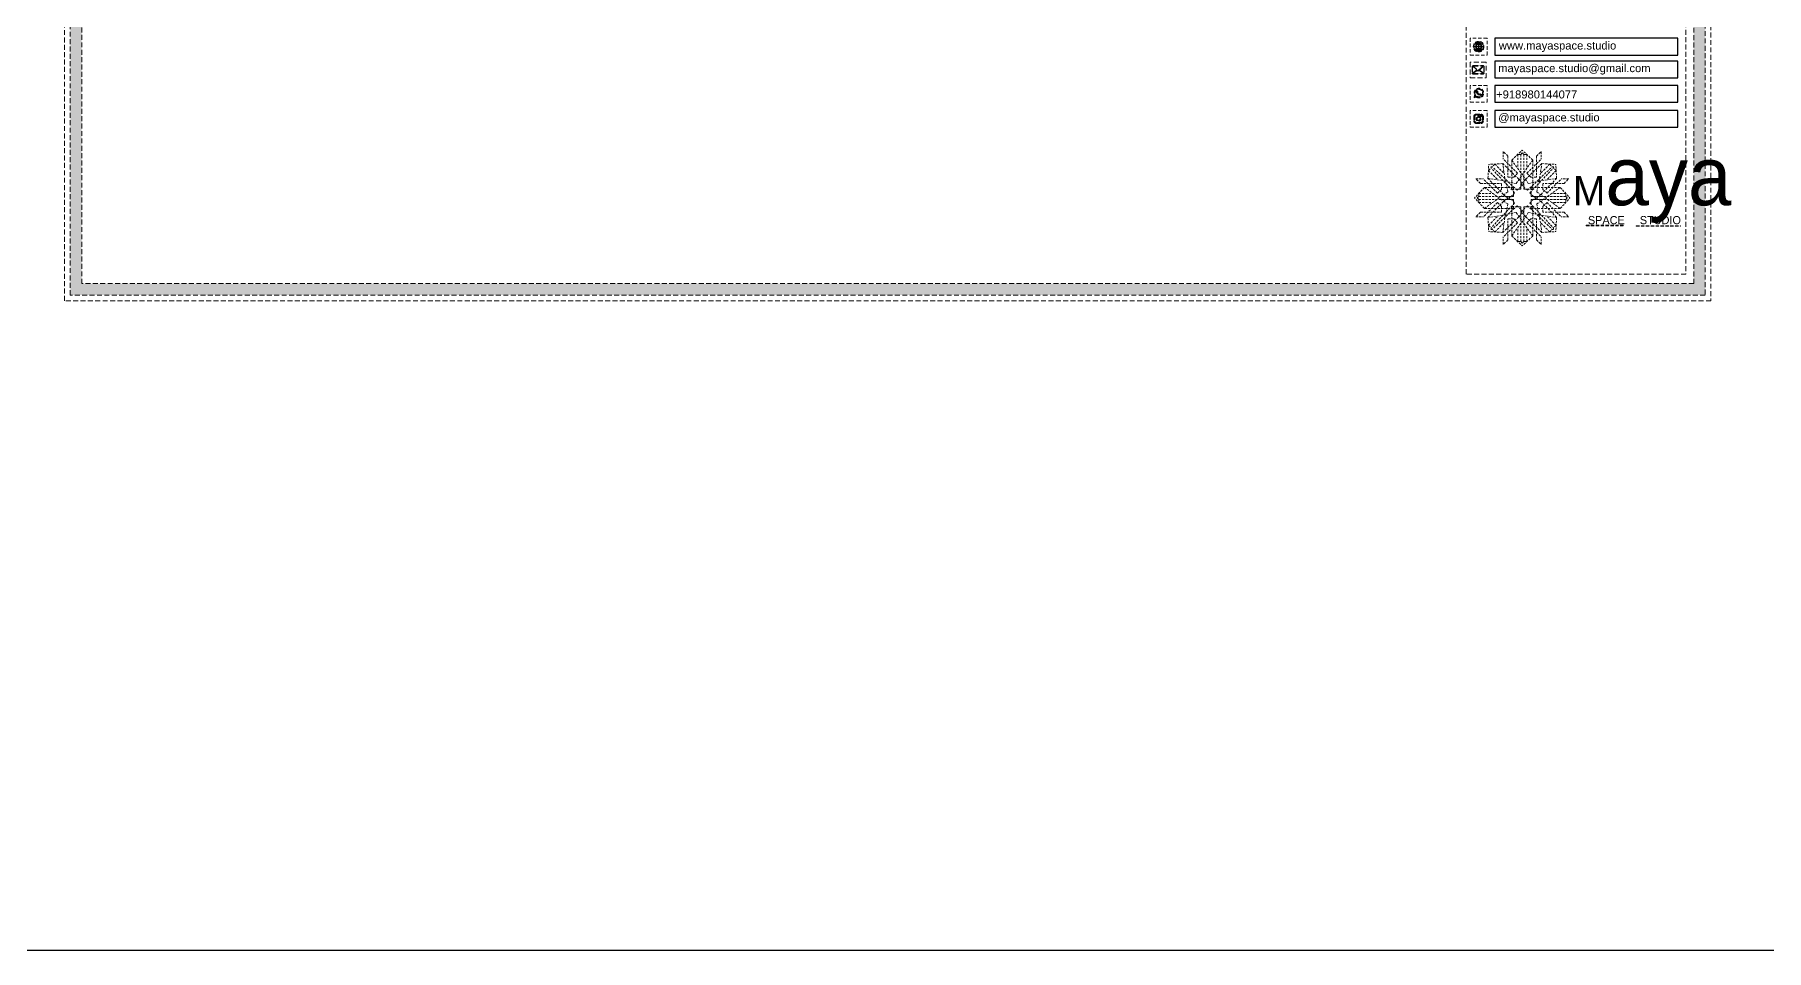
# Model space of a CAD drawing. Header units: millimetres. Extents: x 56222 to 3066687, y -650199 to -121287.
# Drawn here: x 140630.4 to 140982, y -184419.2 to -184233.2 of the extents above; entities that cross this region are included whole.
import ezdxf

# ---------------------------------------------------------------- set-up
doc = ezdxf.new("R2010")
doc.units = ezdxf.units.MM
doc.header["$MEASUREMENT"] = 0
doc.linetypes.add('DASHEDX2', pattern=[1.5, 1, -0.5])
doc.layers.add('Dimension', color=10, linetype='DASHEDX2', lineweight=20)
doc.layers.add('XX~SLAB ( BEAM )~ ( DIM )', color=7, linetype='Continuous', lineweight=9)
doc.styles.get("Standard").update_dxf_attribs({"font": 'arial.ttf', "height": 6})

# ---------------------------------------------------------------- blocks, each defined once
blk = doc.blocks.new('FSFSF')
at = {"color": 42, "lineweight": 5, "true_color": 0xe0ac11}
for p, q in [((28600.03, 143.51), (28600.03, 140.16)), ((28602.15, 141.41), (28600.03, 143.51)), ((28606.47, 133.76), (28600.03, 140.16)), ((28602.15, 141.41), (28602.15, 131.95)), ((28603.86, 139.69), (28608.58, 144.08)), ((28607.9, 142.22), (28606.58, 142.22)), ((28606.58, 142.22), (28606.58, 135.84)), ((28607.9, 142.22), (28608.58, 142.85)), ((28607.9, 142.22), (28607.9, 126.58)), ((28613.31, 139.69), (28608.58, 144.08)), ((28609.27, 142.22), (28608.59, 142.85)), ((28609.27, 142.22), (28609.27, 126.58)), ((28609.27, 142.22), (28610.59, 142.22)), ((28610.59, 142.22), (28610.59, 135.84)), ((28610.7, 133.76), (28617.14, 140.16)), ((28615.02, 141.41), (28617.14, 143.51)), ((28615.02, 141.41), (28615.02, 131.95)), ((28617.14, 143.51), (28617.14, 140.16)), ((28593.19, 131.45), (28593.54, 137.71)), ((28593.39, 135), (28594.56, 136.12)), ((28593.39, 135), (28597.6, 130.78)), ((28599.8, 138.06), (28593.54, 137.71)), ((28595.12, 136.69), (28594.53, 136.69)), ((28594.56, 136.12), (28594.56, 136.71)), ((28605.17, 124.98), (28594.56, 136.12)), ((28596.24, 137.86), (28595.12, 136.69)), ((28606.27, 126.08), (28595.12, 136.69)), ((28596.24, 137.86), (28600.47, 133.65)), ((28601.03, 130), (28599.8, 138.06)), ((28599.8, 138.05), (28608.58, 129.56)), ((28603.86, 126.58), (28603.86, 139.69)), ((28603.86, 139.69), (28608.58, 133.02)), ((28606.47, 133.76), (28604.75, 131.95)), ((28605.86, 129.18), (28608.58, 133.02)), ((28613.31, 139.69), (28608.59, 133.02)), ((28617.37, 138.05), (28608.59, 129.56)), ((28611.31, 129.18), (28608.59, 133.02)), ((28610.7, 133.76), (28612.42, 131.95)), ((28610.9, 126.08), (28622.05, 136.69)), ((28612.02, 124.98), (28622.62, 136.12)), ((28613.31, 126.58), (28613.31, 139.69)), ((28616.14, 130), (28617.37, 138.06)), ((28620.93, 137.86), (28616.7, 133.65)), ((28617.37, 138.06), (28623.63, 137.71)), ((28623.8, 135), (28619.59, 130.78)), ((28620.93, 137.86), (28622.05, 136.69)), ((28622.05, 136.69), (28622.64, 136.69)), ((28622.62, 136.12), (28622.62, 136.71)), ((28623.8, 135), (28622.62, 136.12)), ((28624, 131.45), (28623.65, 137.71)), ((28591.56, 127.39), (28587.17, 122.66)), ((28587.73, 131.22), (28591.08, 131.22)), ((28589.84, 129.1), (28587.73, 131.22)), ((28589.03, 123.35), (28589.03, 124.67)), ((28589.03, 124.67), (28595.4, 124.67)), ((28589.84, 129.1), (28599.29, 129.1)), ((28597.49, 124.78), (28591.08, 131.22)), ((28604.66, 127.39), (28591.56, 127.39)), ((28591.56, 127.39), (28598.23, 122.67)), ((28593.19, 131.45), (28601.69, 122.67)), ((28601.25, 130.22), (28593.19, 131.45)), ((28597.49, 124.78), (28599.29, 126.5)), ((28602.07, 125.39), (28598.23, 122.67)), ((28599.29, 126.5), (28599.29, 129.1)), ((28605.86, 129.18), (28601.03, 130)), ((28602.07, 125.39), (28601.25, 130.22)), ((28604.75, 131.95), (28602.15, 131.95)), ((28605.17, 124.98), (28602.97, 122.67)), ((28603.68, 126.54), (28603.68, 127.39)), ((28604.66, 126.54), (28603.68, 126.54)), ((28604.71, 127.57), (28603.86, 127.57)), ((28607.9, 126.58), (28603.86, 126.58)), ((28604.66, 123.35), (28604.66, 127.39)), ((28604.7, 126.58), (28604.71, 127.57)), ((28606.27, 126.08), (28608.58, 128.27)), ((28607.9, 128.92), (28608.58, 129.56)), ((28607.9, 128.92), (28608.58, 128.27)), ((28609.27, 128.92), (28608.59, 129.56)), ((28609.27, 128.92), (28608.59, 128.27)), ((28610.9, 126.08), (28608.59, 128.27)), ((28609.27, 126.58), (28613.31, 126.58)), ((28611.31, 129.18), (28616.14, 130)), ((28612.02, 124.98), (28614.21, 122.67)), ((28612.42, 131.95), (28615.02, 131.95)), ((28612.46, 126.58), (28612.46, 127.57)), ((28612.46, 127.57), (28613.31, 127.57)), ((28612.52, 123.35), (28612.52, 127.39)), ((28612.52, 127.39), (28625.63, 127.39)), ((28612.52, 126.54), (28613.51, 126.54)), ((28613.51, 126.54), (28613.51, 127.39)), ((28615.12, 125.39), (28615.94, 130.22)), ((28615.12, 125.39), (28618.96, 122.67)), ((28623.99, 131.45), (28615.5, 122.67)), ((28615.94, 130.22), (28624, 131.45)), ((28627.34, 129.1), (28617.89, 129.1)), ((28617.89, 126.5), (28617.89, 129.1)), ((28619.7, 124.78), (28617.89, 126.5)), ((28625.63, 127.39), (28618.96, 122.67)), ((28619.7, 124.78), (28626.1, 131.22)), ((28628.16, 124.67), (28621.78, 124.67)), ((28625.63, 127.39), (28630.02, 122.66)), ((28629.45, 131.22), (28626.1, 131.22)), ((28627.34, 129.1), (28629.45, 131.22)), ((28628.16, 123.35), (28628.16, 124.67)), ((28591.56, 117.94), (28587.17, 122.66)), ((28589.03, 123.35), (28588.4, 122.67)), ((28589.03, 121.98), (28588.4, 122.65)), ((28589.03, 123.35), (28604.66, 123.35)), ((28589.03, 121.98), (28604.66, 121.98)), ((28589.03, 121.98), (28589.03, 120.66)), ((28589.03, 120.66), (28595.4, 120.66)), ((28597.49, 120.54), (28591.08, 114.11)), ((28591.56, 117.94), (28598.23, 122.65)), ((28604.66, 117.94), (28591.56, 117.94)), ((28593.19, 113.88), (28601.69, 122.65)), ((28605.17, 120.35), (28594.56, 109.2)), ((28606.27, 119.15), (28595.12, 108.54)), ((28597.49, 120.54), (28599.29, 118.83)), ((28602.07, 119.94), (28598.23, 122.65)), ((28599.29, 118.83), (28599.29, 116.23)), ((28602.07, 119.94), (28601.25, 115.1)), ((28602.33, 123.35), (28601.69, 122.67)), ((28602.33, 121.98), (28601.69, 122.65)), ((28602.33, 123.35), (28602.97, 122.67)), ((28602.33, 121.98), (28602.97, 122.65)), ((28605.17, 120.35), (28602.97, 122.65)), ((28604.66, 118.78), (28603.68, 118.78)), ((28603.68, 118.78), (28603.68, 117.94)), ((28607.9, 118.65), (28603.86, 118.65)), ((28603.86, 118.65), (28603.86, 105.54)), ((28604.71, 117.66), (28603.86, 117.66)), ((28604.66, 121.98), (28604.66, 117.94)), ((28604.7, 118.65), (28604.71, 117.66)), ((28606.27, 119.15), (28608.58, 116.96)), ((28607.9, 103.01), (28607.9, 118.65)), ((28607.9, 116.31), (28608.58, 116.96)), ((28610.9, 119.15), (28608.59, 116.96)), ((28609.27, 116.31), (28608.59, 116.96)), ((28609.27, 118.65), (28613.31, 118.65)), ((28609.27, 103.01), (28609.27, 118.65)), ((28610.9, 119.15), (28622.05, 108.54)), ((28612.02, 120.35), (28614.21, 122.65)), ((28612.02, 120.35), (28622.62, 109.2)), ((28612.46, 118.65), (28612.46, 117.66)), ((28612.46, 117.66), (28613.31, 117.66)), ((28628.16, 123.35), (28612.52, 123.35)), ((28612.52, 121.98), (28612.52, 117.94)), ((28628.16, 121.98), (28612.52, 121.98)), ((28612.52, 118.78), (28613.51, 118.78)), ((28612.52, 117.94), (28625.63, 117.94)), ((28613.31, 118.65), (28613.31, 105.54)), ((28613.51, 118.78), (28613.51, 117.94)), ((28614.85, 123.35), (28614.21, 122.67)), ((28614.85, 121.98), (28614.21, 122.65)), ((28614.85, 123.35), (28615.5, 122.67)), ((28614.85, 121.98), (28615.5, 122.65)), ((28615.12, 119.94), (28618.96, 122.65)), ((28615.12, 119.94), (28615.94, 115.1)), ((28623.99, 113.88), (28615.5, 122.65)), ((28619.7, 120.54), (28617.89, 118.83)), ((28617.89, 118.83), (28617.89, 116.23)), ((28625.63, 117.94), (28618.96, 122.65)), ((28619.7, 120.54), (28626.1, 114.11)), ((28628.16, 120.66), (28621.78, 120.66)), ((28625.63, 117.94), (28630.02, 122.66)), ((28628.16, 123.35), (28628.78, 122.67)), ((28628.16, 121.98), (28628.78, 122.65)), ((28628.16, 121.98), (28628.16, 120.66)), ((28589.84, 116.23), (28587.73, 114.11)), ((28587.73, 114.11), (28591.08, 114.11)), ((28589.84, 116.23), (28599.29, 116.23)), ((28601.25, 115.1), (28593.19, 113.87)), ((28593.19, 113.87), (28593.54, 107.62)), ((28593.39, 110.32), (28597.6, 114.55)), ((28593.39, 110.32), (28594.56, 109.2)), ((28594.56, 109.2), (28594.56, 108.61)), ((28596.24, 107.37), (28600.47, 111.58)), ((28599.8, 107.17), (28608.58, 115.67)), ((28601.03, 115.23), (28599.8, 107.17)), ((28606.47, 111.47), (28600.03, 105.07)), ((28605.86, 116.05), (28601.03, 115.23)), ((28602.15, 103.82), (28602.15, 113.27)), ((28604.75, 113.27), (28602.15, 113.27)), ((28603.86, 105.54), (28608.58, 112.21)), ((28606.47, 111.47), (28604.75, 113.27)), ((28605.86, 116.05), (28608.58, 112.21)), ((28606.58, 103.01), (28606.58, 109.38)), ((28607.9, 116.31), (28608.58, 115.67)), ((28609.27, 116.31), (28608.59, 115.67)), ((28611.31, 116.05), (28608.59, 112.21)), ((28617.37, 107.17), (28608.59, 115.67)), ((28613.31, 105.54), (28608.59, 112.21)), ((28610.59, 103.01), (28610.59, 109.38)), ((28610.7, 111.47), (28612.42, 113.27)), ((28610.7, 111.47), (28617.14, 105.07)), ((28611.31, 116.05), (28616.14, 115.23)), ((28612.42, 113.27), (28615.02, 113.27)), ((28615.02, 103.82), (28615.02, 113.27)), ((28615.94, 115.1), (28624, 113.87)), ((28616.14, 115.23), (28617.37, 107.17)), ((28620.93, 107.37), (28616.7, 111.58)), ((28627.34, 116.23), (28617.89, 116.23)), ((28623.8, 110.32), (28619.59, 114.55)), ((28623.8, 110.32), (28622.62, 109.2)), ((28622.62, 109.2), (28622.62, 108.61)), ((28624, 113.87), (28623.65, 107.62)), ((28629.45, 114.11), (28626.1, 114.11)), ((28627.34, 116.23), (28629.45, 114.11)), ((28599.8, 107.17), (28593.54, 107.52)), ((28595.12, 108.54), (28594.53, 108.54)), ((28596.24, 107.37), (28595.12, 108.54)), ((28600.03, 101.71), (28600.03, 105.07)), ((28602.15, 103.82), (28600.03, 101.71)), ((28603.86, 105.54), (28608.58, 101.15)), ((28607.9, 103.01), (28606.58, 103.01)), ((28607.9, 103.01), (28608.58, 102.38)), ((28613.31, 105.54), (28608.58, 101.15)), ((28609.27, 103.01), (28608.59, 102.38)), ((28609.27, 103.01), (28610.59, 103.01)), ((28615.02, 103.82), (28617.14, 101.71)), ((28617.14, 101.71), (28617.14, 105.07)), ((28617.37, 107.17), (28623.63, 107.52)), ((28620.93, 107.37), (28622.05, 108.54)), ((28622.05, 108.54), (28622.64, 108.54))]:
    blk.add_line(p, q, dxfattribs=at)
blk = doc.blocks.new('hgwg')
at = {"layer": 'Dimension', "true_color": 0xd39e00}
h = blk.add_hatch(color=42, dxfattribs=at)
h.dxf.hatch_style = 1
h.paths.add_polyline_path([(27505.71, 45.05), (27494.27, 45.05), (27494.27, 44.9), (27505.71, 44.9)])
h = blk.add_hatch(color=42, dxfattribs=at)
h.dxf.hatch_style = 1
h.paths.add_polyline_path([(27523.3, 44.9), (27509.68, 44.9), (27509.68, 44.75), (27523.3, 44.75)])
at = {"layer": 'Dimension', "color": 42, "true_color": 0xd39e00}
for p, q in [((27494.27, 45.05), (27505.71, 45.05)), ((27494.27, 44.9), (27494.27, 45.05)), ((27494.27, 44.9), (27505.71, 44.9)), ((27505.71, 45.05), (27505.71, 44.9)), ((27509.68, 44.9), (27523.3, 44.9)), ((27509.68, 44.9), (27509.68, 44.75)), ((27509.68, 44.75), (27523.3, 44.75)), ((27523.3, 44.75), (27523.3, 44.9))]:
    blk.add_line(p, q, dxfattribs=at)
at = {"layer": 'Dimension', "color": 42, "true_color": 0xd39e00, "attachment_point": 1}
for s, width, insert, char_height in [('{\\fCinzel|b0|i0|c0|p2;\\H1.5x;M\\fAmsterdam One|b0|i0|c0|p2;\\H2x;aya}', 85.3277, (27490.17, 69.17), 6), ('{\\fCinzel|b0|i0|c0|p0;SPACE     STUDIO}', 66.129, (27494.83, 47.86), 2.5)]:
    blk.add_mtext_dynamic_manual_height_columns(s, width=width, gutter_width=30, heights=[0], dxfattribs=dict(at, insert=insert, char_height=char_height))
blk = doc.blocks.new('QEGW4TG')
at = {"layer": 'Dimension', "true_color": 0x000000}
h = blk.add_hatch(color=18, dxfattribs=at)
h.dxf.hatch_style = 1
h.paths.add_polyline_path([(2.69, 1.93, 0.170513), (2.95, 1.97, 0.190337), (3.11, 2.18, 0.316231), (3.07, 2.28), (2.79, 2.37, 0.273721), (2.69, 2.34, 0.040749), (2.63, 2.27, -0.441282), (2.53, 2.25, -0.11828), (2.06, 2.64, -0.441282), (2.07, 2.74, 0.040749), (2.13, 2.81, 0.290083), (2.14, 2.92), (2.01, 3.18, 0.316231), (1.91, 3.2, 0.190337), (1.73, 3, 0.170513), (1.72, 2.74, 0.252784)], flags=0)
h.paths.add_polyline_path([(1.19, 1.98), (1.03, 1.3, 0.550912), (1.11, 1.23), (1.75, 1.39, 6.344125)])
h.paths.add_polyline_path([(1.81, 1.7), (1.4, 1.6), (1.5, 2.03, -9.071339)], flags=16)
h.paths.add_polyline_path([(3.11, 2.16, -0.17811), (2.95, 1.97, -0.170513), (2.69, 1.93, -0.252784), (1.72, 2.74, -0.170513), (1.73, 3, -0.17811), (1.89, 3.19, -0.370089), (2.01, 3.18), (2.14, 2.92, -0.307185), (2.13, 2.8, -0.041087), (2.06, 2.73, 0.321676), (2.05, 2.65, 0.126524), (2.55, 2.24, 0.312216), (2.62, 2.26, -0.041087), (2.68, 2.34, -0.290673), (2.79, 2.37), (3.07, 2.28, -0.370089)], flags=0)
h = blk.add_hatch(color=18, dxfattribs=at)
h.dxf.hatch_style = 1
h.paths.add_polyline_path([(2.79, 2.37, 0.273721), (2.69, 2.34, 0.040749), (2.63, 2.27, -0.441282), (2.53, 2.25, -0.11828), (2.06, 2.64, -0.441282), (2.07, 2.74, 0.040749), (2.13, 2.81, 0.290083), (2.14, 2.92), (2.01, 3.18, 0.316231), (1.91, 3.2, 0.190337), (1.73, 3, 0.170513), (1.72, 2.74, 0.252784), (2.69, 1.93, 0.170513), (2.95, 1.97, 0.190337), (3.11, 2.18, 0.316231), (3.07, 2.28)])
for p, q in [((1.19, 1.98), (1.03, 1.3)), ((1.1, 1.23), (1.75, 1.39)), ((1.5, 2.03), (1.4, 1.6)), ((1.4, 1.6), (1.81, 1.7)), ((2.01, 3.18), (2.14, 2.92)), ((3.07, 2.28), (2.8, 2.36))]:
    blk.add_line(p, q)
blk.add_lwpolyline([(0, 0), (4.68, 0), (4.68, 4.68), (0, 4.68)], close=True)
for centre, radius, start, end in [((1.09, 1.29), 0.0598, 164.8483, 282.1458), ((2.39, 2.56), 1.34, 241.4727, 205.6422), ((2.39, 2.56), 1.04, 235.9962, 210.8333), ((2.09, 2.87), 0.39, 159.7007, 198.4072), ((2.96, 3.23), 1.33, 201.4218, 258.1669), ((2.07, 2.87), 0.364, 118.9685, 159.3648), ((1.94, 3.12), 0.0896, 41.8985, 123.1344), ((2.11, 2.68), 0.066, 135.9932, 224.8892), ((1.67, 3.16), 0.586, 312.4617, 321.8728), ((3.12, 3.42), 1.31, 216.5455, 243.5279), ((2.05, 2.87), 0.104, 320.3924, 28.6971), ((2.57, 2.3), 0.066, 234.2482, 323.1441), ((3.11, 1.94), 0.586, 137.2645, 146.6756), ((2.76, 2.27), 0.104, 70.4402, 138.745), ((2.75, 2.31), 0.39, 260.7301, 299.4366), ((2.76, 2.29), 0.364, 299.7725, 340.1688), ((3.03, 2.2), 0.0896, 336.0029, 57.2388)]:
    blk.add_arc(centre, radius, start, end)
blk = doc.blocks.new('ASGERG')
at = {"layer": 'Dimension', "true_color": 0x000000}
h = blk.add_hatch(color=18, dxfattribs=at)
h.dxf.hatch_style = 1
h.paths.add_polyline_path([(0.99, 1.7, 0.353872), (1.69, 1.03), (2.96, 1.03, 0.353872), (3.66, 1.7), (3.66, 2.99, 0.353872), (2.96, 3.67), (1.69, 3.67, 0.353872), (0.99, 2.99)])
h.paths.add_polyline_path([(1.27, 2.97, -0.353872), (1.72, 3.4), (2.94, 3.4, -0.353872), (3.38, 2.97), (3.38, 1.72, -0.353872), (2.94, 1.3), (1.72, 1.3, -0.353872), (1.27, 1.72)], flags=16)
h.paths.add_polyline_path([(3.02, 2.35, -1), (1.64, 2.35, -1)], flags=0)
h.paths.add_polyline_path([(2.74, 2.35, -1), (1.92, 2.35, -1)], flags=0)
h.paths.add_polyline_path([(2.86, 3.02, -1), (3.19, 3.02, -1)], flags=0)
h.paths.add_polyline_path([(1.64, 2.35, 1), (3.02, 2.35, 1)], flags=0)
h = blk.add_hatch(color=18, dxfattribs=at)
h.dxf.hatch_style = 1
h.paths.add_polyline_path([(1.64, 2.35, 1), (3.02, 2.35, 1)])
h.paths.add_polyline_path([(2.74, 2.35, -1), (1.92, 2.35, -1)], flags=16)
h = blk.add_hatch(color=18, dxfattribs=at)
h.dxf.hatch_style = 1
h.paths.add_polyline_path([(3.19, 3.02, 1), (2.86, 3.02, 1)])
for p, q in [((0.99, 2.99), (0.99, 1.7)), ((1.27, 2.97), (1.27, 1.72)), ((1.69, 3.67), (2.96, 3.67)), ((1.69, 1.03), (2.96, 1.03)), ((2.94, 3.4), (1.72, 3.4)), ((2.94, 1.3), (1.72, 1.3)), ((3.38, 2.97), (3.38, 1.72)), ((3.66, 2.99), (3.66, 1.7))]:
    blk.add_line(p, q)
blk.add_lwpolyline([(0, 0), (4.68, 0), (4.68, 4.68), (0, 4.68)], close=True)
for centre, radius in [((2.33, 2.35), 0.694), ((2.33, 2.35), 0.414), ((3.02, 3.02), 0.168)]:
    blk.add_circle(centre, radius)
for centre, radius, start, end in [((1.76, 2.89), 0.778, 94.8631, 172.8127), ((1.76, 1.8), 0.778, 187.1873, 265.1369), ((1.76, 2.91), 0.491, 94.8631, 172.8127), ((1.76, 1.78), 0.491, 187.1873, 265.1369), ((2.9, 2.91), 0.491, 7.1873, 85.1369), ((2.9, 1.78), 0.491, 274.8631, 352.8127), ((2.89, 2.89), 0.778, 7.1873, 85.1369), ((2.89, 1.8), 0.778, 274.8631, 352.8127)]:
    blk.add_arc(centre, radius, start, end)
blk = doc.blocks.new('DTGWEGEARG')
at = {"layer": 'Dimension', "true_color": 0x000000}
h = blk.add_hatch(color=18, dxfattribs=at)
h.dxf.hatch_style = 1
h.paths.add_polyline_path([(3.83, 2.34, 1), (0.85, 2.34, 1)])
h.paths.add_polyline_path([(2.51, 1.01, 0.105795), (2.96, 1.58, -0.055205), (3.3, 1.41, -0.169822)], flags=16)
h.paths.add_polyline_path([(2.41, 1.12), (2.41, 1.69, -0.058279), (2.81, 1.63, -0.103353)], flags=16)
h.paths.add_polyline_path([(2.26, 1.13, -0.101741), (1.87, 1.63, -0.057171), (2.26, 1.69)], flags=16)
h.paths.add_polyline_path([(2.17, 1.01, -0.169822), (1.38, 1.41, -0.055205), (1.72, 1.58, 0.105795)], flags=16)
h.paths.add_polyline_path([(3.02, 1.72, 0.081336), (3.13, 2.27), (3.68, 2.27, -0.152069), (3.4, 1.52, 0.05687)], flags=16)
h.paths.add_polyline_path([(2.87, 1.77, 0.061945), (2.41, 1.84), (2.41, 2.27), (2.98, 2.27, -0.081344)], flags=16)
h.paths.add_polyline_path([(2.26, 1.84, 0.060923), (1.8, 1.77, -0.081344), (1.7, 2.27), (2.26, 2.27)], flags=16)
h.paths.add_polyline_path([(1.66, 1.72, 0.05687), (1.28, 1.52, -0.152069), (1, 2.27), (1.55, 2.27, 0.081336)], flags=16)
h.paths.add_polyline_path([(2.41, 2.42), (2.41, 2.83, 0.061945), (2.87, 2.91, -0.080009), (2.98, 2.42)], flags=16)
h.paths.add_polyline_path([(3.13, 2.42, 0.080116), (3.02, 2.96, 0.05687), (3.4, 3.16, 0.028258), (3.3, 3.27, -0.055205), (2.96, 3.1, 0.105795), (2.51, 3.67, -0.36029), (3.68, 2.42)], flags=16)
h.paths.add_polyline_path([(2.26, 2.42), (1.7, 2.42, -0.080009), (1.8, 2.91, 0.060923), (2.26, 2.84)], flags=16)
h.paths.add_polyline_path([(1.55, 2.42), (1, 2.42, -0.150466), (1.28, 3.16, 0.05687), (1.66, 2.96, 0.080116)], flags=16)
h.paths.add_polyline_path([(2.41, 2.98), (2.41, 3.56, -0.103353), (2.81, 3.05, -0.058279)], flags=16)
h.paths.add_polyline_path([(2.26, 2.99, -0.057171), (1.87, 3.05, -0.101741), (2.26, 3.55)], flags=16)
h.paths.add_polyline_path([(1.72, 3.1, -0.055205), (1.38, 3.27, -0.169822), (2.17, 3.67, 0.105795)], flags=16)
blk.add_lwpolyline([(0, 0), (4.68, 0), (4.68, 4.68), (0, 4.68)], close=True)
at = {"layer": 'Dimension', "color": 18, "true_color": 0x000000}
for p, q in [((1, 2.42), (1.55, 2.42)), ((1, 2.27), (1.55, 2.27)), ((1.7, 2.42), (2.26, 2.42)), ((1.7, 2.27), (2.26, 2.27)), ((2.26, 3.55), (2.26, 2.99)), ((2.26, 2.84), (2.26, 2.42)), ((2.26, 2.27), (2.26, 1.84)), ((2.26, 1.69), (2.26, 1.13)), ((2.41, 3.56), (2.41, 2.98)), ((2.41, 2.83), (2.41, 2.42)), ((2.41, 2.42), (2.98, 2.42)), ((2.41, 2.27), (2.98, 2.27)), ((2.41, 2.27), (2.41, 1.84)), ((2.41, 1.69), (2.41, 1.12)), ((3.13, 2.42), (3.68, 2.42)), ((3.13, 2.27), (3.68, 2.27))]:
    blk.add_line(p, q, dxfattribs=at)
blk.add_circle((2.34, 2.34), 1.49, dxfattribs=at)
for centre, radius, start, end in [((2.34, 2.34), 1.34, 142.3819, 176.6093), ((2.34, 2.34), 1.34, 183.0315, 217.6181), ((2.34, 4.74), 1.9, 236.1399, 249.1595), ((2.34, -0.06), 1.9, 110.8405, 123.8601), ((2.34, 2.34), 1.34, 97.3549, 135.9073), ((2.34, 4.74), 1.75, 236.7417, 249.3811), ((2.34, -0.06), 1.75, 110.6189, 123.2583), ((2.34, 2.34), 1.34, 224.0927, 262.6451), ((3.28, 2.34), 1.73, 159.0567, 177.3789), ((3.28, 2.34), 1.73, 182.3435, 200.9433), ((3.28, 2.34), 1.58, 158.8325, 177.1302), ((3.28, 2.34), 1.58, 182.5658, 201.1675), ((3.28, 2.34), 1.73, 129.9301, 154.0867), ((3.28, 2.34), 1.73, 205.9133, 230.0699), ((2.34, 4.74), 1.9, 253.6799, 267.6253), ((2.34, -0.06), 1.9, 92.3747, 106.3201), ((3.28, 2.34), 1.58, 130.1073, 153.3446), ((2.34, 4.74), 1.75, 254.3336, 267.422), ((2.34, -0.06), 1.75, 92.578, 105.6664), ((3.28, 2.34), 1.58, 206.6554, 229.8927), ((1.4, 2.34), 1.58, 26.6554, 50.2584), ((2.34, 4.74), 1.75, 272.3248, 285.6664), ((2.34, 4.74), 1.9, 272.1415, 286.3201), ((2.34, -0.06), 1.9, 73.6799, 87.8585), ((2.34, -0.06), 1.75, 74.3336, 87.6752), ((1.4, 2.34), 1.58, 309.7416, 333.3446), ((2.34, 2.34), 1.34, 3.3907, 82.6451), ((1.4, 2.34), 1.73, 25.9133, 50.0699), ((1.4, 2.34), 1.73, 309.9301, 334.0867), ((2.34, 2.34), 1.34, 277.3549, 315.9073), ((1.4, 2.34), 1.58, 2.8698, 21.1675), ((1.4, 2.34), 1.58, 338.8325, 357.4342), ((2.34, 4.74), 1.75, 290.6189, 303.2583), ((2.34, -0.06), 1.75, 56.7417, 69.3811), ((2.34, 4.74), 1.9, 290.8405, 303.8601), ((1.4, 2.34), 1.73, 2.6211, 20.9433), ((1.4, 2.34), 1.73, 339.0567, 357.6565), ((2.34, -0.06), 1.9, 56.1399, 69.1595), ((2.34, 2.34), 1.34, 322.3819, 356.9685)]:
    blk.add_arc(centre, radius, start, end, dxfattribs=at)

msp = doc.modelspace()

# ---------------------------------------------------------------- hatches: boundary and pattern name
at = {"layer": 'Dimension', "true_color": 0xd39e00}
h = msp.add_hatch(color=42, dxfattribs=at)
h.paths.add_polyline_path([(140637.65, -184286.11), (140969.58, -184286.11), (140969.58, -184052.47), (140637.65, -184052.47)])
h.paths.add_polyline_path([(140639.98, -184283.78), (140967.25, -184283.78), (140967.25, -184054.8), (140639.98, -184054.8)], flags=16)
at = {"layer": 'Dimension', "true_color": 0x000000}
h = msp.add_hatch(color=18, dxfattribs=at)
h.dxf.hatch_style = 1
h.paths.add_polyline_path([(140924.46, -184241.22, 0.414214), (140924.71, -184240.98), (140924.71, -184239.74, 0.414214), (140924.46, -184239.49), (140922.49, -184239.49, 0.414214), (140922.25, -184239.74), (140922.25, -184240.98, 0.414214), (140922.49, -184241.22)])
h.paths.add_polyline_path([(140923.66, -184240.48), (140924.57, -184241.08, -0.198912), (140924.46, -184241.13), (140922.49, -184241.13, -0.198912), (140922.38, -184241.08), (140923.29, -184240.48), (140923.48, -184240.65)], flags=16)
h.paths.add_polyline_path([(140923.48, -184240.52), (140922.48, -184239.58, -0.028783), (140922.49, -184239.58), (140924.46, -184239.58, -0.028783), (140924.48, -184239.58)], flags=16)
h.paths.add_polyline_path([(140923.73, -184240.41), (140924.57, -184239.63, -0.202482), (140924.61, -184239.74), (140924.61, -184240.98, -0.043076), (140924.61, -184241)], flags=16)
h.paths.add_polyline_path([(140923.22, -184240.41), (140922.34, -184241, -0.043076), (140922.34, -184240.98), (140922.34, -184239.74, -0.202482), (140922.39, -184239.63)], flags=16)

# ---------------------------------------------------------------- linework, layer by layer
at = {"color": 18, "true_color": 0x000000, "elevation": 0.12}
for points in [[(140926.85, -184237.35), (140964.04, -184237.35), (140964.04, -184233.95), (140926.85, -184233.95)], [(140926.85, -184241.99), (140964.04, -184241.99), (140964.04, -184238.59), (140926.85, -184238.59)], [(140926.86, -184246.94), (140964.04, -184246.94), (140964.04, -184243.54), (140926.86, -184243.54)], [(140926.85, -184252), (140964.04, -184252), (140964.04, -184248.6), (140926.85, -184248.6)]]:
    msp.add_lwpolyline(points, close=True, dxfattribs=at)
at = {"layer": 'Dimension', "color": 18, "true_color": 0x000000}
for p, q in [((140922.25, -184239.74, 0.12), (140922.25, -184240.98, 0.12)), ((140922.34, -184239.74, 0.12), (140922.34, -184240.98, 0.12)), ((140922.39, -184239.63, 0.12), (140923.22, -184240.41, 0.12)), ((140922.48, -184239.58, 0.12), (140923.48, -184240.52, 0.12)), ((140922.49, -184239.49, 0.12), (140924.46, -184239.49, 0.12)), ((140922.49, -184239.58, 0.12), (140924.46, -184239.58, 0.12)), ((140923.48, -184240.52, 0.12), (140924.48, -184239.58, 0.12)), ((140923.73, -184240.41, 0.12), (140924.57, -184239.63, 0.12)), ((140924.61, -184239.74, 0.12), (140924.61, -184240.98, 0.12)), ((140924.71, -184239.74, 0.12), (140924.71, -184240.98, 0.12)), ((140922.34, -184241, 0.12), (140923.22, -184240.41, 0.12)), ((140922.38, -184241.08, 0.12), (140923.29, -184240.48, 0.12)), ((140922.49, -184241.13, 0.12), (140924.46, -184241.13, 0.12)), ((140922.49, -184241.22, 0.12), (140924.46, -184241.22, 0.12)), ((140923.29, -184240.48, 0.12), (140923.48, -184240.65, 0.12)), ((140923.48, -184240.65, 0.12), (140923.66, -184240.48, 0.12)), ((140924.57, -184241.08, 0.12), (140923.66, -184240.48, 0.12)), ((140924.61, -184241, 0.12), (140923.73, -184240.41, 0.12))]:
    msp.add_line(p, q, dxfattribs=at)
at = {"layer": 'Dimension', "color": 42, "true_color": 0xd39e00, "elevation": 0.12}
for points in [[(140636.48, -184051.3), (140970.74, -184051.3), (140970.74, -184287.27), (140636.48, -184287.27)], [(140637.65, -184052.47), (140969.58, -184052.47), (140969.58, -184286.11), (140637.65, -184286.11)], [(140639.98, -184054.8), (140967.25, -184054.8), (140967.25, -184283.78), (140639.98, -184283.78)], [(140921.07, -184281.86), (140921.07, -184056.72), (140965.67, -184056.72), (140965.67, -184281.86)]]:
    msp.add_lwpolyline(points, close=True, dxfattribs=at)
at = {"layer": 'Dimension', "elevation": 0.12}
msp.add_lwpolyline([(140921.86, -184242.01), (140925.09, -184242.01), (140925.09, -184238.78), (140921.86, -184238.78)], close=True, dxfattribs=at)
at = {"layer": 'Dimension', "color": 18, "true_color": 0x000000}
for centre, radius, start, end in [((140922.49, -184239.74, 0.12), 0.247, 90, 180), ((140922.49, -184239.74, 0.12), 0.155, 134.2135, 180), ((140922.49, -184239.74, 0.12), 0.155, 90, 96.5948), ((140924.46, -184239.74, 0.12), 0.247, 0, 90), ((140924.46, -184239.74, 0.12), 0.155, 83.4052, 90), ((140924.46, -184239.74, 0.12), 0.155, 0, 45.7865), ((140922.49, -184240.98, 0.12), 0.247, 180, 270), ((140922.49, -184240.98, 0.12), 0.155, 180, 189.8662), ((140922.49, -184240.98, 0.12), 0.155, 225, 270), ((140924.46, -184240.98, 0.12), 0.247, 270, 0), ((140924.46, -184240.98, 0.12), 0.155, 270, 315), ((140924.46, -184240.98, 0.12), 0.155, 350.1338, 0)]:
    msp.add_arc(centre, radius, start, end, dxfattribs=at)
at = {"layer": 'XX~SLAB ( BEAM )~ ( DIM )', "color": 3, "lineweight": 30}
msp.add_lwpolyline([(140009.65, -183925.29), (141614.25, -183925.29), (141614.25, -184419.19), (140009.65, -184419.19)], close=True, dxfattribs=at)

# ---------------------------------------------------------------- block references
at = {"layer": 'Dimension', "xscale": 0.7266688231108152, "yscale": 0.7266688231108152, "zscale": 0.7266688231108152}
msp.add_blockref('DTGWEGEARG', (140921.88, -184237.35, 0.12), dxfattribs=at)
at = {"layer": 'Dimension', "color": 42, "true_color": 0xd39e00}
for name, p, xscale, yscale, zscale in [('QEGW4TG', (140921.89, -184246.94, 0.12), 0.7266688231108152, 0.7266688231108152, 0.7266688231108152), ('ASGERG', (140921.88, -184252, 0.12), 0.7266688231108152, 0.7266688231108152, 0.7266688231108152), ('FSFSF', (127999.01, -184321.82, 0.12), 0.4520819332078694, 0.4520819332078694, 0.4520819332078694), ('hgwg', (122806.28, -184301.63, 0.12), 0.6597418113413638, 0.6597418113413638, 0.6597418113413638)]:
    msp.add_blockref(name, p, dxfattribs=dict(at, xscale=xscale, yscale=yscale, zscale=zscale))

# ---------------------------------------------------------------- texts
at = {"color": 18, "true_color": 0x000000, "char_height": 1.6248, "attachment_point": 1}
for s, width, gutter_width, insert in [('www.mayaspace.studio', 10.9113, 9.13, (140927.68, -184234.61, 0.12)), ('mayaspace.studio@gmail.com', 6.8072, 5.69, (140927.55, -184239.2, 0.12)), ('+918980144077', 26.545, 5.69, (140927.13, -184244.54, 0.12)), ('@mayaspace.studio', 6.8072, 5.69, (140927.55, -184249.21, 0.12))]:
    msp.add_mtext_dynamic_manual_height_columns(s, width=width, gutter_width=gutter_width, heights=[0], dxfattribs=dict(at, insert=insert))

doc.saveas('drawing.dxf')
